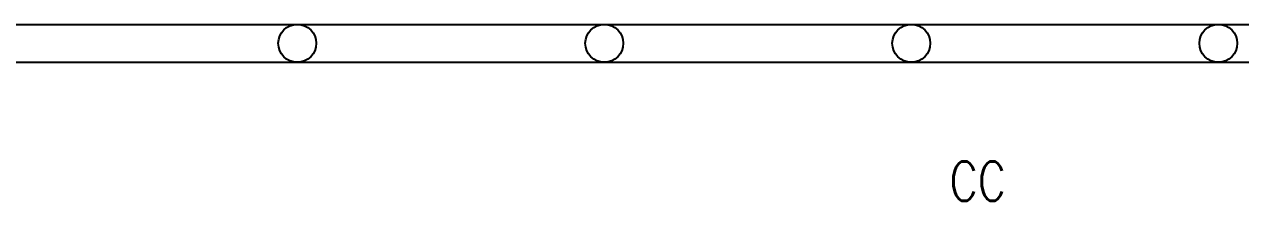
# Model space of a CAD drawing. Extents: x -3099 to -2751, y 5130 to 5248.
# Drawn here: x -2993.12 to -2982.22, y 5204.37 to 5205.95 of the extents above; entities that cross this region are included whole.
import ezdxf

# ---------------------------------------------------------------- set-up
doc = ezdxf.new("R2010")
doc.units = 0
doc.header["$MEASUREMENT"] = 0
for name, color, linetype in [('ANTEPECHO', 1, 'CONTINUOUS'), ('MUROS', 5, 'CONTINUOUS'), ('TEXTO', 3, 'CONTINUOUS')]:
    doc.layers.add(name, color=color, linetype=linetype)
doc.styles.add('TEXTO', font='romans.shx', dxfattribs={"width": 0.8, "height": 0.4})

msp = doc.modelspace()

# ---------------------------------------------------------------- linework, layer by layer
at = {"layer": 'ANTEPECHO'}
for p, q in [((-2993.233, 5205.946), (-2990.673, 5205.946)), ((-2990.673, 5205.946), (-2973.973, 5205.946)), ((-2993.423, 5205.606), (-2990.673, 5205.606)), ((-2990.673, 5205.606), (-2973.973, 5205.606))]:
    msp.add_line(p, q, dxfattribs=at)
at = {"layer": 'MUROS'}
for centre in [(-2990.673, 5205.776), (-2987.923, 5205.776), (-2985.173, 5205.776), (-2982.423, 5205.776)]:
    msp.add_circle(centre, 0.17, dxfattribs=at)

# ---------------------------------------------------------------- texts
at = {"layer": 'TEXTO', "style": 'TEXTO', "width": 0.8}
msp.add_text('CC', height=0.35, dxfattribs=at).set_placement((-2984.83, 5204.366))

doc.saveas('drawing.dxf')
